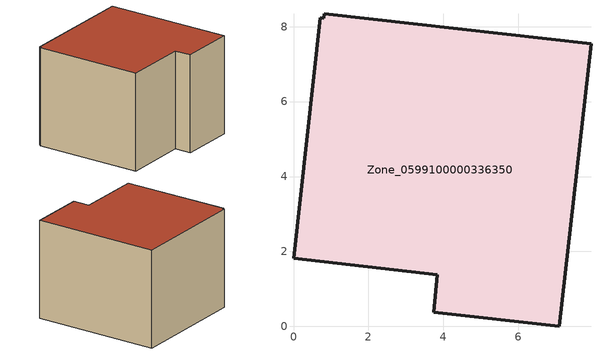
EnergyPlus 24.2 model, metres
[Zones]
Zone_0599100000336350
 floor ground (C_G): 3.74,0.38 3.84,1.38 0,1.82 0.72,8.24 0.81,8.23 0.82,8.35 7.94,7.54 7.09,0 z0
 wall outside (C_F): 3.84,1.38 3.74,0.38 7.09,0 7.94,7.54 0.82,8.35 0.81,8.23 0.72,8.24 0,1.82 3.84,1.38 z0:5.92
 roof outside (C_R): 0.81,8.23 0.72,8.24 0,1.82 3.84,1.38 3.74,0.38 7.09,0 7.94,7.54 0.82,8.35 z5.92
[BUILDING]
Pand.0599100000336350: North Axis=0; Terrain=City; Loads Convergence Tolerance Value=0.04; Temperature Convergence Tolerance Value=0.4; Solar Distribution=FullExterior; Maximum Number of Warmup Days=25; Minimum Number of Warmup Days=1
[Site:Location]
Rotterdam.The.Hague.AP_ZH_NLD Design_Conditions: Latitude=51.96; Longitude=4.45; Time Zone=1; Elevation=-4.5
[SITE:GROUNDTEMPERATURE:BUILDINGSURFACE]
18, 18, 18, 18, 18, 18, 18, 18, 18, 18, 18, 18
[MATERIAL] Thermal Absorptance=0.9; Solar Absorptance=0.7; Visible Absorptance=0.7
Name | Roughness | Thickness | Conductivity | Density | Specific Heat
G.TI.1975-1991 | MediumSmooth | 0.15 | 0.288461 | 540 | 1210
F.TI.1975-1991 | Rough | 0.3 | 0.230769 | 1920 | 840
R.TI.1975-1991 | MediumRough | 0.2 | 0.153846 | 1500 | 1000
[CONSTRUCTION]
C_G: G.TI.1975-1991
C_F: F.TI.1975-1991
C_R: R.TI.1975-1991
[ZONE]
Zone_0599100000336350: Type=1; Multiplier=1; Ceiling Height=Autocalculate; Volume=Autocalculate; Floor Area=autocalculate; Part of Total Floor Area=Yes
[ZONEINFILTRATION:DESIGNFLOWRATE]
Infil_Zone_0599100000336350: Zone or ZoneList or Space or SpaceList=Zone_0599100000336350; Schedule=AlwaysOn; Design Flow Rate Calculation Method=Flow/Area; Flow Rate per Floor Area=0.003; Constant Term Coefficient=1; Temperature Term Coefficient=0; Velocity Term Coefficient=0; Velocity Squared Term Coefficient=0
[HVACTEMPLATE:ZONE:IDEALLOADSAIRSYSTEM]
Zone_0599100000336350: Maximum Heating Supply Air Temperature=50; Minimum Cooling Supply Air Temperature=13; Maximum Heating Supply Air Humidity Ratio=0.0156; Minimum Cooling Supply Air Humidity Ratio=0.0077; Heating Limit=NoLimit; Cooling Limit=NoLimit; Dehumidification Control Type=ConstantSensibleHeatRatio; Cooling Sensible Heat Ratio=0.7; Dehumidification Setpoint=60; Humidification Control Type=None; Humidification Setpoint=30; Outdoor Air Method=None; Outdoor Air Flow Rate per Person=0.00944; Outdoor Air Flow Rate per Zone Floor Area=0; Outdoor Air Flow Rate per Zone=0; Demand Controlled Ventilation Type=None; Outdoor Air Economizer Type=NoEconomizer; Heat Recovery Type=None; Sensible Heat Recovery Effectiveness=0.7; Latent Heat Recovery Effectiveness=0.65
[ZONECONTROL:THERMOSTAT]
ThermostatControl_Zone_0599100000336350: Zone or ZoneList=Zone_0599100000336350; Control Type Schedule=DualSetpointControlType; Control 1=Thermostat_Zone_0599100000336350; Temperature Difference Between Cutout And Setpoint=0
[THERMOSTATSETPOINT:DUALSETPOINT]
Thermostat_Zone_0599100000336350: Heating Setpoint Temperature Schedule=HeatingSetpoint_Zone_0599100000336350; Cooling Setpoint Temperature Schedule=CoolingSetpoint_Zone_0599100000336350
[SCHEDULE:COMPACT]
HeatingSetpoint_Zone_0599100000336350: Through: 12/31, For: AllDays, Until: 24:00, 21
CoolingSetpoint_Zone_0599100000336350: Through: 12/31, For: AllDays, Until: 24:00, 24
DualSetpointControlType: Through: 12/31, For: AllDays, Until: 24:00, 4
AlwaysOn: Through: 12/31, For: AllDays, Until: 24:00, 1
